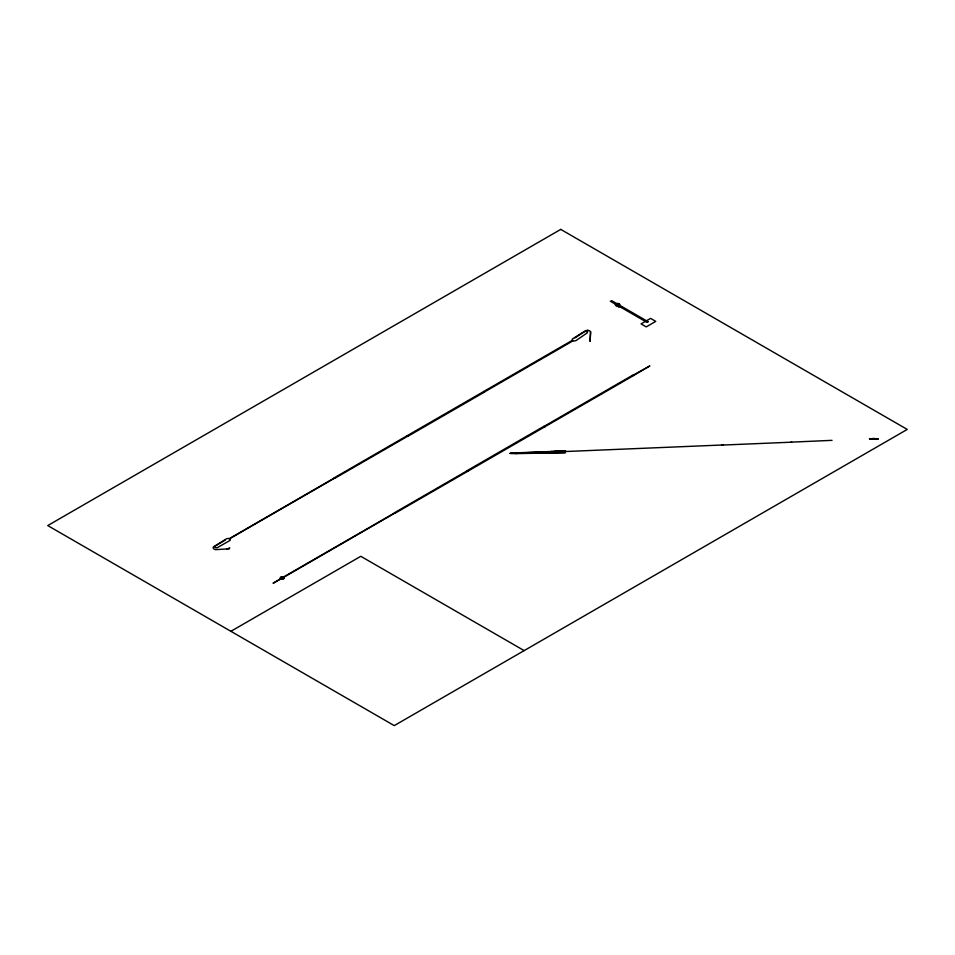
<?xml version="1.0" encoding="UTF-8"?>
<svg xmlns="http://www.w3.org/2000/svg" width="955" height="955" viewBox="0 0 955 955"><rect width="100%" height="100%" fill="white"/><g stroke="black" fill="none" stroke-linecap="round" stroke-linejoin="round"><path stroke-width="1.43" d="M590.083 341.221L590.596 331.719A3.522 2.029 0 0 0 585.63 330.681L572.534 338.894A2.328 1.337 0 0 0 572.582 340.267L573.31 340.66A2.328 1.337 0 0 0 575.889 340.649L586.907 333.092A1.707 0.979 0 0 0 586.895 331.66A1.707 0.979 0 0 0 584.424 331.743L574.91 337.891M590.095 341.233L590.596 331.719M876.618 439.36L876.678 439.276A3.677 2.125 0 0 1 877.764 438.739M878.23 438.715L878.17 438.787A3.665 2.113 0 0 1 877.096 439.336L875.902 439.205M723.508 444.672L723.269 444.803A3.08 1.779 0 0 1 721.992 445.078L721.538 445.066M723.293 444.708L723.162 444.791A2.34 1.349 0 0 1 722.111 445.006L564.727 451.56M791.635 441.914L791.623 441.926A1.815 1.05 0 0 1 791.17 442.129A1.767 1.027 0 0 1 790.573 442.225L721.992 445.09M225.105 540.136L215.221 546.093A1.707 0.979 0 0 0 215.269 547.513A1.707 0.979 0 0 0 217.728 547.418L229.94 540.494A2.328 1.337 0 0 0 229.546 538.835A2.328 1.337 0 0 0 226.645 538.704L213.478 546.869A3.522 2.029 0 0 0 215.639 549.65L229.594 548.779M621.18 307.474L622.326 306.806M572.546 340.219L334.083 477.906L334.716 478.264M229.212 538.704L334.298 478.037M229.475 538.859L334.56 478.192M334.799 478.324L407.546 436.316M484.388 392.004L573.298 340.672M407.701 436.399L484.495 392.063L483.576 391.526M226.801 549.447L229.701 547.716M645.353 321.417L641.056 323.9L646.237 326.897L655.763 321.393L650.594 318.385L646.499 320.761M648.135 321.704L646.989 322.372L610.269 301.171M467.079 470.672L543.873 426.336L544.863 426.909M394.451 512.763L467.21 470.755L468.069 471.245M543.98 426.408L632.902 375.064M280.663 578.67L273.643 583.135M281.104 578.408L283.146 577.238M283.599 576.975L394.678 512.907M633.07 375.208L649.866 365.92L633.643 375.494M283.945 577.178L394.94 513.05M281.021 578.873L273.023 583.111M281.474 578.611L283.492 577.441M633.666 375.506L395.179 513.181L394.511 512.799M230.895 631.303L360.799 556.299L524.152 650.606M871.211 438.882L874.864 438.667L869.504 438.787L876.415 438.894M832.032 440.351L791.074 442.153M519.472 452.921L565.79 451.261L564.536 451.62A5.718 3.295 0 0 1 563.307 451.727L523.889 453.183M870.888 438.775L870.315 438.751A5.288 3.056 0 0 1 869.754 438.715L869.516 438.787M875.783 438.727L876.618 438.811L875.95 438.632M870.22 438.858L873.503 438.572L870.435 438.763M560.394 451.13L511.247 453.064L512.047 453.159M509.791 453.386L511.999 452.909M510.173 453.494A49.756 28.734 0 0 0 516.106 453.625L565.42 452.646L516.536 453.267A13.501 7.795 0 0 1 515.796 453.231L517.252 452.754A14.313 8.261 0 0 1 518.088 452.694L518.672 452.67M516.882 452.801L517.288 452.754A13.848 7.998 0 0 1 518.111 452.694L518.29 452.682M563.307 451.727L564.512 451.405M550.856 451.691L556.837 451.19M877.359 438.596L877.896 438.691A1.922 1.11 0 0 0 877.43 438.918A1.456 0.848 0 0 0 876.857 439.276M550.558 451.775L551.823 451.44M524.164 453.171L525.68 452.813L522.027 452.909M516.106 453.625L517.562 453.267M563.939 451.429A4.871 2.817 0 0 0 564.536 451.273L565.754 451.249L564.656 451.393M517.192 452.861L517.144 452.861A12.081 6.972 0 0 0 518.052 452.897L519.078 452.658M511.808 453.148L513.062 452.837M876.929 439.312L877.024 439.288A1.946 1.122 0 0 0 877.43 439.157A1.456 0.836 0 0 0 877.991 438.787M512.011 453.159L515.951 453.028M555.595 451.512L561.874 451.452M558.317 451.154L559.141 451.142M522.039 452.909L520.988 452.921M559.976 451.13L563.092 451.13A6.53 3.772 0 0 1 564.226 450.987L565.014 451.178M521 452.921L519.962 452.921M873.574 438.655L874.947 438.572M519.508 452.921L518.601 452.909M516.548 453.267L512.238 453.171M874.995 438.679L875.699 438.62M869.754 438.715L869.79 438.715A4.56 2.638 0 0 0 870.172 438.751M611.546 300.586L648.111 321.692M406.782 435.862L407.654 436.363M587.05 330.442A3.522 2.029 0 0 1 588.519 330.549M616.835 303.499A2.268 1.313 0 0 1 619.258 303.845A2.268 1.313 0 0 1 619.664 305.266M618.339 305.97A2.268 1.313 0 0 1 615.927 305.624A2.268 1.313 0 0 1 615.521 304.203M617.109 303.797A1.755 1.015 0 0 1 618.864 304.048A1.755 1.015 0 0 1 619.306 305.063M618.16 305.719A1.755 1.015 0 0 1 616.393 305.481A1.755 1.015 0 0 1 615.963 304.454M513.874 453.231A40.814 23.565 0 0 1 512.823 453.195M876.057 439.252A2.28 1.313 0 0 1 877.263 438.608M618.231 306.698L619.425 306.734L618.243 306.674M560.752 229.391L47.75 525.572L394.248 725.609L907.25 429.428L560.752 229.391M281.128 578.921A2.089 1.206 0 0 0 284.363 577.978A2.089 1.206 0 0 0 281.331 576.832A2.089 1.206 0 0 0 281.128 578.921M281.439 578.599A1.456 0.848 0 0 0 283.731 577.99A1.456 0.848 0 0 0 281.665 577.142A1.456 0.848 0 0 0 281.439 578.599"/></g></svg>
